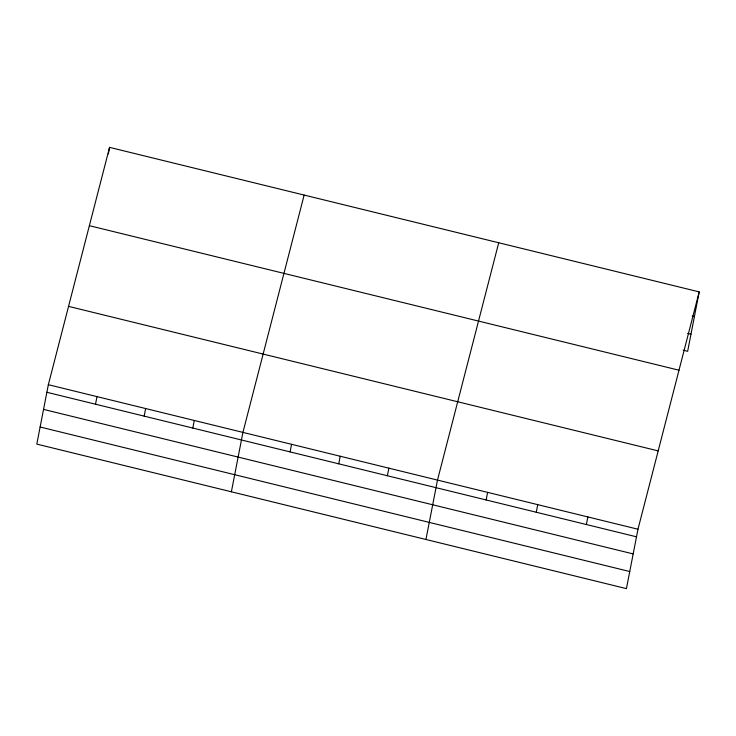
<?xml version="1.0" encoding="UTF-8"?>
<svg xmlns="http://www.w3.org/2000/svg" width="736" height="736" viewBox="0 0 736 736"><rect width="100%" height="100%" fill="white"/><g stroke="black" fill="none" stroke-linecap="round" stroke-linejoin="round"><path stroke-width="1.1" d="M48.346 384.698L36.8 444.102L626.428 588.625L637.974 529.221L699.2 291.898L109.572 147.375L48.346 384.698L637.974 529.221M108.312 153.879L109.572 147.375M95.514 404.211L96.996 396.621M144.164 416.134L145.636 408.544M192.804 428.058L194.276 420.468M231.38 491.795L242.926 432.391L304.152 195.068M290.094 451.904L291.566 444.314M338.735 463.827L340.216 456.237M387.384 475.75L388.856 468.16M425.951 539.488L437.497 480.084L498.723 242.76M486.146 499.965L487.618 492.366M536.259 512.247L537.74 504.657M586.38 524.529L587.852 516.939M699.2 291.898L687.654 351.302L683.201 350.207M692.171 316.038L694.398 316.59M687.636 333.39L690.975 334.208M89.369 225.685L678.997 370.217M68.549 306.378L658.177 450.901M46.874 392.288L636.493 536.811M43.544 409.391L633.172 553.914M40.121 427.009L629.749 571.532"/></g></svg>
